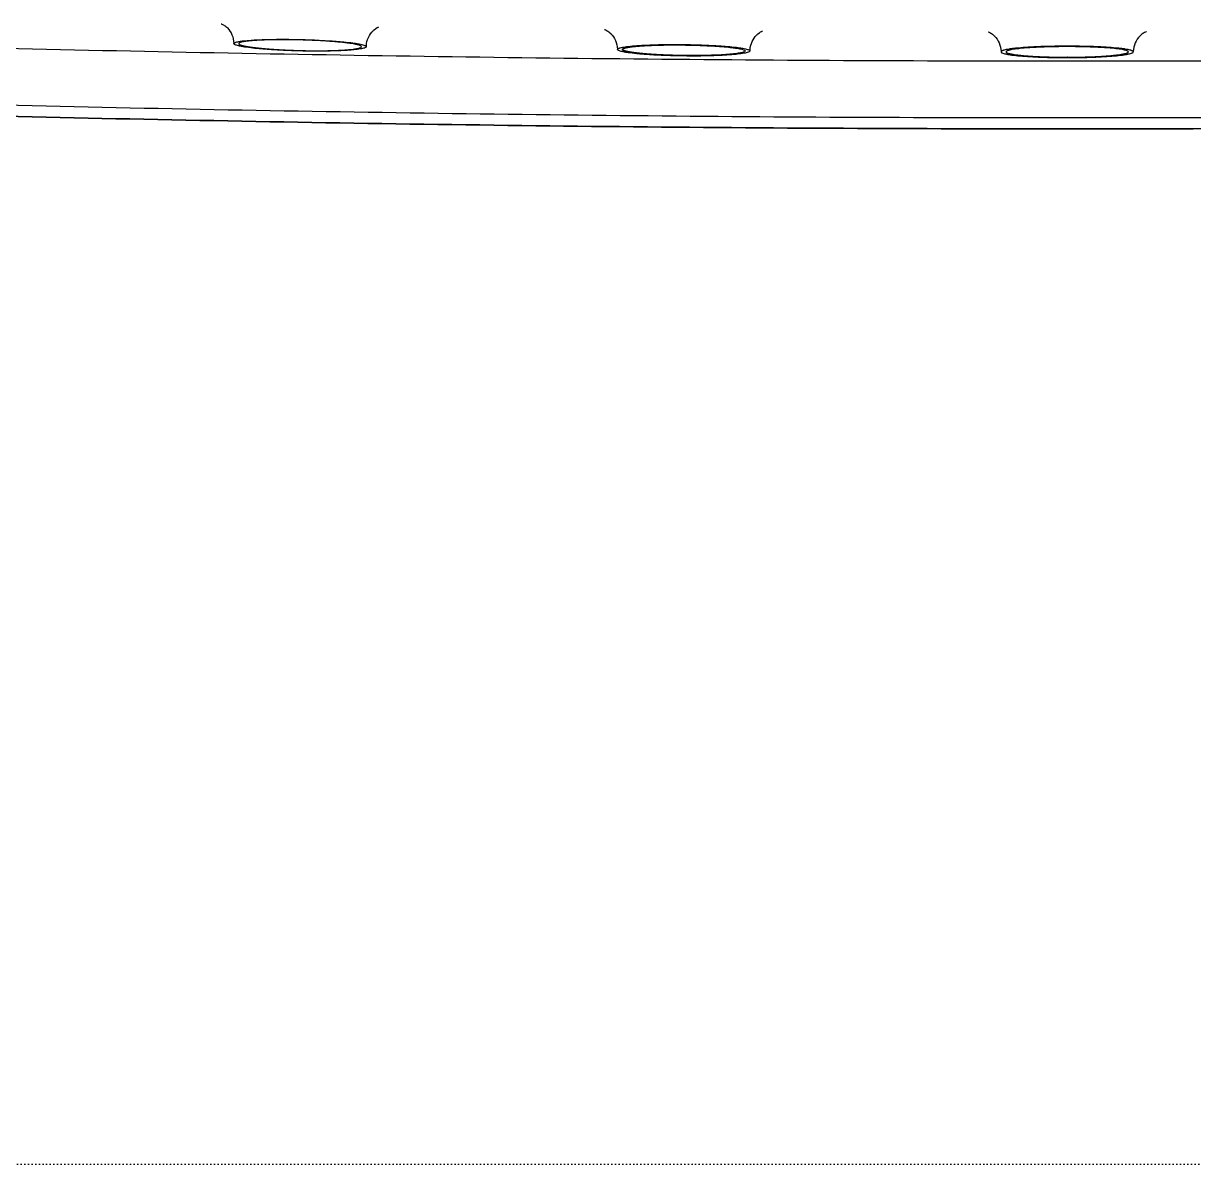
# Model space of a CAD drawing. Header units: millimetres. Extents: x 0 to 2650, y -1173 to 718.
# Drawn here: x 390.1 to 743.1, y -4.6 to 344.2 of the extents above; entities that cross this region are included whole.
import ezdxf

# ---------------------------------------------------------------- set-up
doc = ezdxf.new("R2010")
doc.units = ezdxf.units.MM
doc.linetypes.add('Dots', pattern=[1, 0, -1])
doc.layers.add('Blocks', color=7, linetype='Continuous')
for name, color, linetype, lineweight, true_color in [('Blocks$Inner', 7, 'Continuous', 25, 0x007f00), ('Blocks$Outline', 7, 'Continuous', 35, 0xff3f3f), ('Groud', 7, 'Dots', 25, 0x243775)]:
    doc.layers.add(name, color=color, linetype=linetype, lineweight=lineweight, true_color=true_color)

# ---------------------------------------------------------------- blocks, each defined once
blk = doc.blocks.new('Balcony Lounge Bench Front')
at = {"layer": 'Blocks$Inner'}
for points, knots in [([(704.99, 332.78), (660.01, 332.78), (615.02, 333), (570.03, 333.46), (525.02, 333.92), (480.01, 334.61), (435.01, 335.52), (390, 336.43), (345, 337.55), (300.01, 338.92), (281.38, 339.49), (262.75, 340.1), (244.12, 340.74), (234.81, 341.06), (225.5, 341.4), (216.19, 341.74), (211.53, 341.91), (206.87, 342.08), (202.22, 342.26), (199.89, 342.35), (197.56, 342.44), (195.23, 342.52), (194.65, 342.55), (194.06, 342.57), (193.48, 342.59), (193.44, 342.59), (193.39, 342.59), (193.35, 342.6)], [-518.79142, -518.79142, -518.79142, -518.79142, -383.814278, -383.814278, -383.814278, -248.76604, -248.76604, -248.76604, -113.7149, -113.7149, -113.7149, -57.79422, -57.79422, -57.79422, -29.839201, -29.839201, -29.839201, -15.856407, -15.856407, -15.856407, -8.866597, -8.866597, -8.866597, -7.115836, -7.115836, -7.115836, -6.985128, -6.985128, -6.985128, -6.985128]), ([(449.75, 344.1), (449.79, 344.09), (449.86, 344.06), (449.98, 344), (450.1, 343.95), (450.27, 343.86), (450.48, 343.73), (450.76, 343.56), (451.07, 343.34), (451.42, 343.02), (451.49, 342.96), (451.56, 342.89), (451.63, 342.82), (452.74, 341.69), (453.54, 339.98), (453.55, 338.14)], [31.999091, 31.999091, 31.999091, 31.999091, 33.417981, 33.417981, 33.417981, 34.853006, 34.853006, 34.853006, 36.635766, 36.635766, 36.635766, 37.014728, 37.014728, 37.014728, 42.885145, 42.885145, 42.885145, 42.885145]), ([(493.55, 337.16), (493.55, 337.24), (493.55, 337.33), (493.56, 337.41), (493.62, 339.22), (494.44, 340.87), (495.56, 341.96), (495.68, 342.09), (495.81, 342.2), (495.93, 342.3), (496.59, 342.85), (497.05, 343.1), (497.32, 343.2)], [0.000007, 0.000007, 0.000007, 0.000007, 0.271322, 0.271322, 0.271322, 6.009027, 6.009027, 6.009027, 6.652776, 6.652776, 6.652776, 9.885346, 9.885346, 9.885346, 9.885346]), ([(1216.64, 342.6), (1216.59, 342.59), (1216.55, 342.59), (1216.51, 342.59), (1215.92, 342.57), (1215.34, 342.55), (1214.76, 342.52), (1212.43, 342.44), (1210.1, 342.35), (1207.77, 342.26), (1203.12, 342.08), (1198.46, 341.91), (1193.8, 341.74), (1184.49, 341.4), (1175.18, 341.06), (1165.87, 340.74), (1147.24, 340.1), (1128.61, 339.49), (1109.98, 338.92), (1064.99, 337.55), (1019.99, 336.43), (974.98, 335.52), (929.98, 334.61), (884.97, 333.92), (839.96, 333.46), (794.97, 333), (749.98, 332.78), (704.99, 332.78)], [-1030.597712, -1030.597712, -1030.597712, -1030.597712, -1030.467005, -1030.467005, -1030.467005, -1028.716244, -1028.716244, -1028.716244, -1021.726434, -1021.726434, -1021.726434, -1007.74364, -1007.74364, -1007.74364, -979.788621, -979.788621, -979.788621, -923.867941, -923.867941, -923.867941, -788.816801, -788.816801, -788.816801, -653.768562, -653.768562, -653.768562, -518.79142, -518.79142, -518.79142, -518.79142]), ([(453.55, 338.1), (453.56, 338.22), (453.69, 338.33), (454.02, 338.46), (454.09, 338.49), (454.25, 338.54), (454.34, 338.56), (454.63, 338.64), (454.85, 338.68), (455.36, 338.77), (455.64, 338.82), (456.26, 338.9), (456.6, 338.94), (457.71, 339.05), (458.54, 339.12), (459.93, 339.2), (460.41, 339.23), (461.44, 339.27), (461.97, 339.29), (463.6, 339.35), (464.75, 339.37), (466.57, 339.39), (467.2, 339.39), (468.45, 339.4), (469.09, 339.39), (470.37, 339.39), (471.01, 339.38), (472.31, 339.36), (472.97, 339.34), (473.63, 339.33)], [157.821874, 157.821874, 157.821874, 157.821874, 161.752812, 161.752812, 162.735546, 162.735546, 163.71828, 163.71828, 165.683749, 165.683749, 167.649218, 167.649218, 169.614687, 169.614687, 173.545625, 173.545625, 175.511094, 175.511094, 177.476563, 177.476563, 181.407501, 181.407501, 183.37297, 183.37297, 185.338439, 185.338439, 187.303908, 187.303908, 189.269377, 189.269377, 189.269377, 189.269377]), ([(492.05, 337.16), (492.05, 337.18), (492.04, 337.2), (492.01, 337.28), (491.95, 337.33), (491.71, 337.49), (491.44, 337.59), (490.88, 337.75), (490.66, 337.8), (490.18, 337.9), (489.91, 337.95), (489.33, 338.06), (489.02, 338.11), (488.34, 338.2), (487.98, 338.25), (486.83, 338.4), (485.99, 338.49), (484.62, 338.61), (484.14, 338.65), (483.15, 338.73), (482.64, 338.77), (481.08, 338.88), (480, 338.94), (478.32, 339.03), (477.74, 339.06), (476.58, 339.1), (476, 339.13), (475.41, 339.15)], [299.750155, 299.750155, 299.750155, 299.750155, 300.900644, 300.900644, 303.471878, 303.471878, 308.614347, 308.614347, 311.185582, 311.185582, 313.756816, 313.756816, 316.328051, 316.328051, 318.899285, 318.899285, 324.041754, 324.041754, 326.612989, 326.612989, 329.184223, 329.184223, 334.326692, 334.326692, 336.897927, 336.897927, 339.469161, 339.469161, 339.469161, 339.469161]), ([(475.57, 339.27), (476.2, 339.25), (476.83, 339.23), (478.08, 339.18), (478.7, 339.15), (480.52, 339.06), (481.69, 339), (483.38, 338.88), (483.93, 338.84), (485, 338.76), (485.51, 338.72), (486.99, 338.58), (487.91, 338.49), (489.15, 338.33), (489.54, 338.28), (490.27, 338.18), (490.61, 338.12), (491.24, 338.02), (491.52, 337.96), (492.04, 337.85), (492.28, 337.79), (492.9, 337.62), (493.19, 337.51), (493.45, 337.34), (493.5, 337.29), (493.54, 337.21), (493.55, 337.18), (493.55, 337.16)], [191.879727, 191.879727, 191.879727, 191.879727, 193.784866, 193.784866, 195.690004, 195.690004, 199.500282, 199.500282, 201.405421, 201.405421, 203.31056, 203.31056, 207.120837, 207.120837, 209.025976, 209.025976, 210.931115, 210.931115, 212.836253, 212.836253, 214.741392, 214.741392, 218.55167, 218.55167, 220.456809, 220.456809, 221.309258, 221.309258, 221.309258, 221.309258]), ([(565.42, 342.38), (565.42, 342.38), (565.5, 342.35), (565.69, 342.27), (565.82, 342.21), (566, 342.12), (566.22, 341.98), (566.51, 341.81), (566.84, 341.57), (567.19, 341.24), (567.25, 341.19), (567.3, 341.14), (567.36, 341.08), (568.47, 339.96), (569.27, 338.25), (569.3, 336.42)], [31.290777, 31.290777, 31.290777, 31.290777, 33.420315, 33.420315, 33.420315, 34.867702, 34.867702, 34.867702, 36.684971, 36.684971, 36.684971, 36.9689, 36.9689, 36.9689, 42.831672, 42.831672, 42.831672, 42.831672]), ([(609.3, 335.88), (609.3, 336.02), (609.3, 336.17), (609.31, 336.32), (609.42, 338.04), (610.22, 339.61), (611.28, 340.66), (611.36, 340.74), (611.43, 340.81), (611.58, 340.94), (611.64, 340.99), (611.71, 341.05), (612.33, 341.56), (612.77, 341.8), (613.02, 341.9)], [0, 0, 0, 0, 0.465791, 0.465791, 0.465791, 5.962318, 5.962318, 5.962318, 6.361256, 6.361256, 6.698708, 6.698708, 6.698708, 9.828183, 9.828183, 9.828183, 9.828183]), ([(681.11, 341.67), (681.11, 341.67), (681.2, 341.65), (681.41, 341.55), (681.54, 341.49), (681.73, 341.4), (681.97, 341.26), (682.26, 341.07), (682.61, 340.82), (682.97, 340.48), (683.01, 340.45), (683.04, 340.41), (683.08, 340.38), (684.22, 339.25), (685.03, 337.52), (685.04, 335.67)], [31.210391, 31.210391, 31.210391, 31.210391, 33.42544, 33.42544, 33.42544, 34.886126, 34.886126, 34.886126, 36.740046, 36.740046, 36.740046, 36.924895, 36.924895, 36.924895, 42.842942, 42.842942, 42.842942, 42.842942]), ([(728.88, 341.67), (728.87, 341.67), (728.79, 341.65), (728.58, 341.55), (728.45, 341.49), (728.26, 341.4), (728.02, 341.26), (727.72, 341.07), (727.38, 340.82), (727.02, 340.48), (726.98, 340.45), (726.95, 340.41), (726.91, 340.38), (725.77, 339.25), (724.96, 337.52), (724.95, 335.67)], [31.210391, 31.210391, 31.210391, 31.210391, 33.42544, 33.42544, 33.42544, 34.886126, 34.886126, 34.886126, 36.740046, 36.740046, 36.740046, 36.924895, 36.924895, 36.924895, 42.842942, 42.842942, 42.842942, 42.842942]), ([(471.53, 335.93), (471.52, 335.93), (471.5, 335.93), (470.83, 335.95), (470.18, 335.98), (468.26, 336.06), (467.02, 336.12), (465.2, 336.23), (464.6, 336.27), (463.45, 336.35), (462.89, 336.4), (461.82, 336.49), (461.29, 336.53), (460.54, 336.61), (460.29, 336.63), (459.81, 336.68), (459.57, 336.71), (458.41, 336.84), (457.59, 336.95), (456.51, 337.12), (456.18, 337.17), (455.72, 337.26), (455.57, 337.29), (455.29, 337.35), (455.16, 337.38), (454.54, 337.53), (454.17, 337.64), (453.86, 337.79), (453.8, 337.82), (453.71, 337.88), (453.67, 337.91), (453.58, 337.99), (453.55, 338.05), (453.55, 338.1)], [128.384579, 128.384579, 128.384579, 128.384579, 128.435266, 128.435266, 130.400735, 130.400735, 134.331673, 134.331673, 136.297142, 136.297142, 138.262611, 138.262611, 140.22808, 140.22808, 141.210814, 141.210814, 142.193549, 142.193549, 146.124487, 146.124487, 148.089956, 148.089956, 149.07269, 149.07269, 150.055425, 150.055425, 153.986363, 153.986363, 154.969097, 154.969097, 155.951831, 155.951831, 157.821874, 157.821874, 157.821874, 157.821874]), ([(493.55, 337.16), (493.55, 337.13), (493.54, 337.1), (493.46, 336.96), (493.27, 336.86), (492.81, 336.71), (492.63, 336.66), (492.21, 336.56), (491.97, 336.52), (491.17, 336.38), (490.54, 336.3), (489.42, 336.19), (489.02, 336.16), (488.19, 336.09), (487.75, 336.06), (486.83, 336.01), (486.35, 335.98), (485.35, 335.94), (484.83, 335.92), (483.22, 335.86), (482.09, 335.84), (480.33, 335.82), (479.73, 335.82), (478.51, 335.81), (477.88, 335.81), (476.01, 335.83), (474.74, 335.85), (473.46, 335.88)], [221.309258, 221.309258, 221.309258, 221.309258, 222.361947, 222.361947, 226.172225, 226.172225, 228.077364, 228.077364, 229.982502, 229.982502, 233.79278, 233.79278, 235.697919, 235.697919, 237.603058, 237.603058, 239.508196, 239.508196, 241.413335, 241.413335, 245.223613, 245.223613, 247.128751, 247.128751, 249.03389, 249.03389, 252.844168, 252.844168, 252.844168, 252.844168]), ([(473.47, 336.01), (474.65, 335.98), (475.82, 335.96), (477.56, 335.94), (478.14, 335.94), (479.27, 335.94), (479.82, 335.94), (481.45, 335.96), (482.49, 335.98), (483.99, 336.02), (484.47, 336.04), (485.39, 336.08), (485.84, 336.11), (486.68, 336.15), (487.09, 336.18), (487.86, 336.24), (488.23, 336.27), (489.26, 336.37), (489.85, 336.45), (490.59, 336.57), (490.81, 336.61), (491.2, 336.7), (491.37, 336.74), (491.79, 336.88), (491.96, 336.97), (492.04, 337.1), (492.05, 337.13), (492.05, 337.16)], [257.189657, 257.189657, 257.189657, 257.189657, 262.332126, 262.332126, 264.903361, 264.903361, 267.474595, 267.474595, 272.617064, 272.617064, 275.188299, 275.188299, 277.759533, 277.759533, 280.330768, 280.330768, 282.902002, 282.902002, 288.044471, 288.044471, 290.615706, 290.615706, 293.18694, 293.18694, 298.329409, 298.329409, 299.750155, 299.750155, 299.750155, 299.750155]), ([(569.3, 336.36), (569.31, 336.47), (569.44, 336.58), (569.75, 336.71), (569.83, 336.73), (569.99, 336.79), (570.08, 336.81), (570.36, 336.89), (570.58, 336.94), (571.08, 337.04), (571.36, 337.08), (571.83, 337.15), (571.99, 337.17), (572.33, 337.22), (572.51, 337.24), (573.42, 337.34), (574.25, 337.42), (575.64, 337.52), (576.13, 337.55), (577.15, 337.61), (577.68, 337.64), (579.31, 337.71), (580.46, 337.75), (582.27, 337.79), (582.9, 337.8), (584.15, 337.81), (584.79, 337.82), (586.71, 337.83), (588.01, 337.83), (589.33, 337.81)], [155.813961, 155.813961, 155.813961, 155.813961, 159.639697, 159.639697, 160.625537, 160.625537, 161.611376, 161.611376, 163.583056, 163.583056, 165.554735, 165.554735, 166.540575, 166.540575, 167.526415, 167.526415, 171.469774, 171.469774, 173.441453, 173.441453, 175.413132, 175.413132, 179.356491, 179.356491, 181.328171, 181.328171, 183.29985, 183.29985, 187.243209, 187.243209, 187.243209, 187.243209]), ([(587.25, 334.39), (586.59, 334.4), (585.96, 334.42), (584.05, 334.48), (582.8, 334.53), (580.99, 334.61), (580.39, 334.65), (579.24, 334.72), (578.68, 334.75), (577.6, 334.83), (577.07, 334.87), (576.32, 334.93), (576.07, 334.96), (575.59, 335), (575.35, 335.02), (574.18, 335.14), (573.36, 335.24), (572.28, 335.39), (571.94, 335.45), (571.48, 335.53), (571.33, 335.56), (571.05, 335.61), (570.92, 335.64), (570.3, 335.78), (569.92, 335.89), (569.61, 336.04), (569.55, 336.06), (569.46, 336.12), (569.42, 336.15), (569.33, 336.24), (569.3, 336.29), (569.3, 336.35)], [252.828303, 252.828303, 252.828303, 252.828303, 254.751442, 254.751442, 258.680098, 258.680098, 260.644426, 260.644426, 262.608754, 262.608754, 264.573082, 264.573082, 265.555246, 265.555246, 266.53741, 266.53741, 270.466066, 270.466066, 272.430394, 272.430394, 273.412558, 273.412558, 274.394722, 274.394722, 278.323378, 278.323378, 279.305542, 279.305542, 280.287706, 280.287706, 282.201945, 282.201945, 282.201945, 282.201945]), ([(607.8, 335.88), (607.8, 335.85), (607.79, 335.82), (607.71, 335.69), (607.54, 335.6), (607.12, 335.45), (606.95, 335.41), (606.56, 335.31), (606.34, 335.27), (605.6, 335.14), (605.02, 335.06), (603.99, 334.94), (603.62, 334.91), (602.85, 334.84), (602.44, 334.81), (601.17, 334.72), (600.25, 334.66), (598.26, 334.58), (597.22, 334.54), (595.6, 334.51), (595.04, 334.5), (593.92, 334.48), (593.34, 334.48), (591.61, 334.47), (590.44, 334.47), (589.25, 334.49)], [293.414161, 293.414161, 293.414161, 293.414161, 294.83473, 294.83473, 299.968984, 299.968984, 302.536111, 302.536111, 305.103238, 305.103238, 310.237492, 310.237492, 312.804619, 312.804619, 315.371746, 315.371746, 320.506, 320.506, 325.640254, 325.640254, 328.207381, 328.207381, 330.774508, 330.774508, 335.908763, 335.908763, 335.908763, 335.908763]), ([(609.3, 335.88), (609.3, 335.85), (609.29, 335.82), (609.2, 335.68), (609.02, 335.57), (608.56, 335.42), (608.38, 335.37), (607.96, 335.27), (607.72, 335.22), (606.92, 335.08), (606.29, 334.99), (605.18, 334.87), (604.78, 334.83), (603.95, 334.75), (603.51, 334.72), (602.14, 334.62), (601.14, 334.56), (598.99, 334.46), (597.86, 334.43), (596.11, 334.38), (595.51, 334.37), (594.29, 334.35), (593.67, 334.35), (591.79, 334.34), (590.53, 334.34), (589.25, 334.36)], [219.360313, 219.360313, 219.360313, 219.360313, 220.412883, 220.412883, 224.217251, 224.217251, 226.119436, 226.119436, 228.02162, 228.02162, 231.825988, 231.825988, 233.728172, 233.728172, 235.630356, 235.630356, 239.434725, 239.434725, 243.239093, 243.239093, 245.141277, 245.141277, 247.043461, 247.043461, 250.847829, 250.847829, 250.847829, 250.847829]), ([(591.2, 337.65), (591.79, 337.64), (592.37, 337.62), (593.53, 337.59), (594.1, 337.57), (595.78, 337.5), (596.86, 337.45), (598.41, 337.37), (598.92, 337.33), (599.91, 337.27), (600.38, 337.23), (601.75, 337.12), (602.59, 337.04), (603.74, 336.92), (604.1, 336.87), (604.77, 336.78), (605.09, 336.74), (605.66, 336.64), (605.93, 336.6), (606.41, 336.5), (606.62, 336.45), (607.19, 336.3), (607.46, 336.2), (607.7, 336.05), (607.75, 336), (607.79, 335.92), (607.8, 335.9), (607.8, 335.88)], [253.760697, 253.760697, 253.760697, 253.760697, 256.327824, 256.327824, 258.894951, 258.894951, 264.029205, 264.029205, 266.596332, 266.596332, 269.163459, 269.163459, 274.297713, 274.297713, 276.86484, 276.86484, 279.431967, 279.431967, 281.999095, 281.999095, 284.566222, 284.566222, 289.700476, 289.700476, 292.267603, 292.267603, 293.414161, 293.414161, 293.414161, 293.414161]), ([(591.36, 337.78), (591.99, 337.76), (592.62, 337.75), (593.87, 337.71), (594.49, 337.69), (596.3, 337.63), (597.47, 337.57), (599.15, 337.48), (599.71, 337.44), (600.77, 337.37), (601.28, 337.34), (602.76, 337.22), (603.67, 337.14), (604.91, 337), (605.3, 336.95), (606.03, 336.85), (606.37, 336.81), (606.99, 336.71), (607.28, 336.65), (607.8, 336.55), (608.03, 336.5), (608.64, 336.33), (608.93, 336.23), (609.19, 336.06), (609.25, 336.01), (609.29, 335.93), (609.3, 335.9), (609.3, 335.88)], [189.977937, 189.977937, 189.977937, 189.977937, 191.880121, 191.880121, 193.782305, 193.782305, 197.586673, 197.586673, 199.488857, 199.488857, 201.391042, 201.391042, 205.19541, 205.19541, 207.097594, 207.097594, 208.999778, 208.999778, 210.901962, 210.901962, 212.804147, 212.804147, 216.608515, 216.608515, 218.510699, 218.510699, 219.360313, 219.360313, 219.360313, 219.360313]), ([(705.03, 337.31), (704.42, 337.31), (703.81, 337.31), (703.21, 337.31), (701.91, 337.3), (700.63, 337.28), (699.37, 337.25), (698.74, 337.23), (698.12, 337.21), (697.51, 337.19), (696.9, 337.17), (696.31, 337.15), (695.73, 337.12), (695.16, 337.1), (694.6, 337.07), (694.05, 337.04), (693.51, 337.01), (692.97, 336.98), (692.46, 336.94), (691.43, 336.87), (690.51, 336.79), (689.67, 336.71), (689.26, 336.67), (688.86, 336.62), (688.49, 336.58), (688.31, 336.55), (688.13, 336.53), (687.96, 336.51), (687.79, 336.48), (687.62, 336.46), (687.47, 336.43), (686.84, 336.33), (686.33, 336.23), (685.95, 336.13), (685.85, 336.1), (685.76, 336.07), (685.68, 336.04), (685.59, 336.02), (685.52, 335.99), (685.45, 335.96), (685.32, 335.91), (685.22, 335.85), (685.15, 335.8), (685.08, 335.74), (685.04, 335.68), (685.04, 335.62)], [252.631512, 252.631512, 252.631512, 252.631512, 255.084497, 255.084497, 255.084497, 260.377508, 260.377508, 260.377508, 263.043899, 263.043899, 263.043899, 265.690076, 265.690076, 265.690076, 268.330618, 268.330618, 268.330618, 270.990924, 270.990924, 270.990924, 276.293932, 276.293932, 276.293932, 278.942488, 278.942488, 278.942488, 280.277047, 280.277047, 280.277047, 281.607607, 281.607607, 281.607607, 286.899674, 286.899674, 286.899674, 288.227138, 288.227138, 288.227138, 289.562159, 289.562159, 289.562159, 292.215327, 292.215327, 292.215327, 295.062647, 295.062647, 295.062647, 295.062647]), ([(685.04, 335.62), (685.04, 335.56), (685.07, 335.51), (685.12, 335.46), (685.15, 335.43), (685.19, 335.4), (685.24, 335.37), (685.28, 335.35), (685.34, 335.32), (685.4, 335.29), (685.52, 335.23), (685.68, 335.18), (685.86, 335.12), (686.05, 335.07), (686.26, 335.02), (686.51, 334.96), (686.63, 334.94), (686.76, 334.91), (686.9, 334.88), (687.04, 334.86), (687.18, 334.83), (687.34, 334.81), (687.95, 334.7), (688.67, 334.61), (689.49, 334.52), (689.9, 334.48), (690.33, 334.43), (690.79, 334.39), (691.03, 334.37), (691.26, 334.35), (691.51, 334.33), (691.75, 334.31), (691.99, 334.29), (692.25, 334.27), (693.25, 334.2), (694.33, 334.13), (695.48, 334.08), (696.05, 334.05), (696.65, 334.03), (697.26, 334), (697.86, 333.98), (698.47, 333.96), (699.1, 333.94), (700.34, 333.91), (701.62, 333.89), (702.93, 333.87)], [295.062647, 295.062647, 295.062647, 295.062647, 297.512752, 297.512752, 297.512752, 298.847927, 298.847927, 298.847927, 300.176399, 300.176399, 300.176399, 302.818757, 302.818757, 302.818757, 305.46187, 305.46187, 305.46187, 306.791301, 306.791301, 306.791301, 308.126334, 308.126334, 308.126334, 313.422408, 313.422408, 313.422408, 316.077194, 316.077194, 316.077194, 317.411781, 317.411781, 317.411781, 318.738381, 318.738381, 318.738381, 324.03081, 324.03081, 324.03081, 326.697069, 326.697069, 326.697069, 329.344379, 329.344379, 329.344379, 334.649483, 334.649483, 334.649483, 334.649483]), ([(705.03, 337.18), (704.46, 337.18), (703.9, 337.18), (703.35, 337.18), (702.15, 337.17), (700.96, 337.15), (699.8, 337.12), (699.22, 337.11), (698.64, 337.09), (698.08, 337.07), (697.51, 337.05), (696.97, 337.03), (696.43, 337.01), (695.9, 336.98), (695.38, 336.96), (694.88, 336.93), (694.37, 336.9), (693.88, 336.87), (693.4, 336.84), (692.46, 336.78), (691.6, 336.7), (690.83, 336.63), (690.44, 336.59), (690.08, 336.55), (689.73, 336.5), (689.56, 336.48), (689.4, 336.46), (689.24, 336.44), (689.08, 336.42), (688.93, 336.39), (688.79, 336.37), (688.21, 336.28), (687.74, 336.19), (687.38, 336.09), (687.29, 336.06), (687.21, 336.04), (687.13, 336.01), (687.05, 335.99), (686.98, 335.96), (686.92, 335.94), (686.8, 335.89), (686.71, 335.83), (686.64, 335.78), (686.58, 335.73), (686.54, 335.67), (686.54, 335.62)], [86.114757, 86.114757, 86.114757, 86.114757, 88.567746, 88.567746, 88.567746, 93.860456, 93.860456, 93.860456, 96.526695, 96.526695, 96.526695, 99.172721, 99.172721, 99.172721, 101.813111, 101.813111, 101.813111, 104.473263, 104.473263, 104.473263, 109.775962, 109.775962, 109.775962, 112.424362, 112.424362, 112.424362, 113.758842, 113.758842, 113.758842, 115.089323, 115.089323, 115.089323, 120.381074, 120.381074, 120.381074, 121.70846, 121.70846, 121.70846, 123.0434, 123.0434, 123.0434, 125.696409, 125.696409, 125.696409, 128.543435, 128.543435, 128.543435, 128.543435]), ([(686.54, 335.62), (686.54, 335.57), (686.57, 335.52), (686.62, 335.47), (686.65, 335.44), (686.68, 335.42), (686.72, 335.39), (686.77, 335.37), (686.82, 335.34), (686.87, 335.31), (686.99, 335.26), (687.13, 335.21), (687.3, 335.16), (687.47, 335.11), (687.67, 335.06), (687.9, 335.01), (688.01, 334.99), (688.13, 334.96), (688.26, 334.94), (688.39, 334.91), (688.52, 334.89), (688.66, 334.87), (689.23, 334.77), (689.89, 334.68), (690.65, 334.6), (691.03, 334.56), (691.44, 334.52), (691.86, 334.48), (692.08, 334.46), (692.3, 334.44), (692.52, 334.43), (692.74, 334.41), (692.97, 334.39), (693.2, 334.37), (694.13, 334.3), (695.13, 334.24), (696.2, 334.19), (696.73, 334.17), (697.28, 334.14), (697.84, 334.12), (698.4, 334.1), (698.97, 334.08), (699.54, 334.07), (700.69, 334.03), (701.88, 334.01), (703.09, 334)], [128.543435, 128.543435, 128.543435, 128.543435, 130.993523, 130.993523, 130.993523, 132.328623, 132.328623, 132.328623, 133.657019, 133.657019, 133.657019, 136.299227, 136.299227, 136.299227, 138.942192, 138.942192, 138.942192, 140.271548, 140.271548, 140.271548, 141.606506, 141.606506, 141.606506, 146.902286, 146.902286, 146.902286, 149.556926, 149.556926, 149.556926, 150.89144, 150.89144, 150.89144, 152.217967, 152.217967, 152.217967, 157.51011, 157.51011, 157.51011, 160.176225, 160.176225, 160.176225, 162.823393, 162.823393, 162.823393, 168.128214, 168.128214, 168.128214, 168.128214]), ([(724.95, 335.62), (724.95, 335.68), (724.91, 335.74), (724.84, 335.8), (724.77, 335.85), (724.67, 335.91), (724.54, 335.96), (724.47, 335.99), (724.39, 336.02), (724.31, 336.04), (724.23, 336.07), (724.14, 336.1), (724.04, 336.13), (723.65, 336.23), (723.15, 336.33), (722.52, 336.43), (722.37, 336.46), (722.2, 336.48), (722.03, 336.51), (721.86, 336.53), (721.68, 336.55), (721.5, 336.58), (721.13, 336.62), (720.73, 336.67), (720.32, 336.71), (719.48, 336.79), (718.55, 336.87), (717.53, 336.94), (717.02, 336.98), (716.48, 337.01), (715.94, 337.04), (715.39, 337.07), (714.83, 337.1), (714.25, 337.12), (713.68, 337.15), (713.09, 337.17), (712.48, 337.19), (711.87, 337.21), (711.24, 337.23), (710.62, 337.25), (709.36, 337.28), (708.08, 337.3), (706.78, 337.31), (706.18, 337.31), (705.57, 337.31), (704.96, 337.31)], [378.556444, 378.556444, 378.556444, 378.556444, 381.403819, 381.403819, 381.403819, 384.057039, 384.057039, 384.057039, 385.392086, 385.392086, 385.392086, 386.719577, 386.719577, 386.719577, 392.011746, 392.011746, 392.011746, 393.342332, 393.342332, 393.342332, 394.676918, 394.676918, 394.676918, 397.325525, 397.325525, 397.325525, 402.628636, 402.628636, 402.628636, 405.288994, 405.288994, 405.288994, 407.929587, 407.929587, 407.929587, 410.575816, 410.575816, 410.575816, 413.242259, 413.242259, 413.242259, 418.535373, 418.535373, 418.535373, 420.988477, 420.988477, 420.988477, 420.988477]), ([(723.45, 335.62), (723.45, 335.67), (723.41, 335.73), (723.35, 335.78), (723.28, 335.83), (723.19, 335.89), (723.07, 335.94), (723.01, 335.96), (722.94, 335.99), (722.86, 336.01), (722.78, 336.04), (722.7, 336.06), (722.61, 336.09), (722.25, 336.19), (721.78, 336.28), (721.2, 336.37), (721.06, 336.39), (720.91, 336.42), (720.75, 336.44), (720.59, 336.46), (720.43, 336.48), (720.25, 336.5), (719.91, 336.55), (719.55, 336.59), (719.16, 336.63), (718.39, 336.7), (717.53, 336.78), (716.58, 336.84), (716.11, 336.87), (715.62, 336.9), (715.11, 336.93), (714.61, 336.96), (714.09, 336.98), (713.56, 337.01), (713.02, 337.03), (712.48, 337.05), (711.91, 337.07), (711.35, 337.09), (710.77, 337.11), (710.19, 337.12), (709.03, 337.15), (707.84, 337.17), (706.64, 337.18), (706.08, 337.18), (705.52, 337.18), (704.96, 337.18)], [43.682776, 43.682776, 43.682776, 43.682776, 46.529802, 46.529802, 46.529802, 49.182811, 49.182811, 49.182811, 50.517752, 50.517752, 50.517752, 51.845137, 51.845137, 51.845137, 57.136888, 57.136888, 57.136888, 58.467369, 58.467369, 58.467369, 59.80185, 59.80185, 59.80185, 62.45025, 62.45025, 62.45025, 67.752948, 67.752948, 67.752948, 70.4131, 70.4131, 70.4131, 73.05349, 73.05349, 73.05349, 75.699516, 75.699516, 75.699516, 78.365755, 78.365755, 78.365755, 83.658466, 83.658466, 83.658466, 86.111454, 86.111454, 86.111454, 86.111454]), ([(706.9, 334), (708.11, 334.01), (709.3, 334.03), (710.45, 334.07), (711.02, 334.08), (711.59, 334.1), (712.15, 334.12), (712.71, 334.14), (713.26, 334.17), (713.79, 334.19), (714.86, 334.24), (715.86, 334.3), (716.78, 334.37), (717.02, 334.39), (717.24, 334.41), (717.47, 334.43), (717.69, 334.44), (717.91, 334.46), (718.13, 334.48), (718.55, 334.52), (718.96, 334.56), (719.34, 334.6), (720.1, 334.68), (720.76, 334.77), (721.32, 334.87), (721.47, 334.89), (721.6, 334.91), (721.73, 334.94), (721.86, 334.96), (721.98, 334.99), (722.09, 335.01), (722.32, 335.06), (722.52, 335.11), (722.69, 335.16), (722.86, 335.21), (723, 335.26), (723.12, 335.31), (723.17, 335.34), (723.22, 335.37), (723.27, 335.39), (723.31, 335.42), (723.34, 335.44), (723.37, 335.47), (723.42, 335.52), (723.45, 335.57), (723.45, 335.62)], [4.097997, 4.097997, 4.097997, 4.097997, 9.402818, 9.402818, 9.402818, 12.049986, 12.049986, 12.049986, 14.716101, 14.716101, 14.716101, 20.008244, 20.008244, 20.008244, 21.334772, 21.334772, 21.334772, 22.669285, 22.669285, 22.669285, 25.323925, 25.323925, 25.323925, 30.619705, 30.619705, 30.619705, 31.954663, 31.954663, 31.954663, 33.28402, 33.28402, 33.28402, 35.926984, 35.926984, 35.926984, 38.569192, 38.569192, 38.569192, 39.897588, 39.897588, 39.897588, 41.232688, 41.232688, 41.232688, 43.682776, 43.682776, 43.682776, 43.682776]), ([(707.06, 333.87), (708.37, 333.89), (709.65, 333.91), (710.89, 333.94), (711.51, 333.96), (712.13, 333.98), (712.73, 334), (713.34, 334.03), (713.94, 334.05), (714.51, 334.08), (715.66, 334.13), (716.74, 334.2), (717.74, 334.27), (718, 334.29), (718.24, 334.31), (718.48, 334.33), (718.73, 334.35), (718.96, 334.37), (719.19, 334.39), (719.66, 334.43), (720.09, 334.48), (720.5, 334.52), (721.32, 334.61), (722.04, 334.7), (722.65, 334.81), (722.81, 334.83), (722.95, 334.86), (723.09, 334.88), (723.23, 334.91), (723.36, 334.94), (723.48, 334.96), (723.73, 335.02), (723.94, 335.07), (724.13, 335.12), (724.31, 335.18), (724.47, 335.23), (724.59, 335.29), (724.65, 335.32), (724.71, 335.35), (724.75, 335.37), (724.8, 335.4), (724.84, 335.43), (724.87, 335.46), (724.92, 335.51), (724.95, 335.56), (724.95, 335.62)], [338.969609, 338.969609, 338.969609, 338.969609, 344.274713, 344.274713, 344.274713, 346.922023, 346.922023, 346.922023, 349.588281, 349.588281, 349.588281, 354.880711, 354.880711, 354.880711, 356.207311, 356.207311, 356.207311, 357.541898, 357.541898, 357.541898, 360.196684, 360.196684, 360.196684, 365.492758, 365.492758, 365.492758, 366.82779, 366.82779, 366.82779, 368.157222, 368.157222, 368.157222, 370.800335, 370.800335, 370.800335, 373.442692, 373.442692, 373.442692, 374.771164, 374.771164, 374.771164, 376.106339, 376.106339, 376.106339, 378.556444, 378.556444, 378.556444, 378.556444]), ([(702.93, 333.87), (702.98, 333.87), (703.02, 333.87), (703.72, 333.87), (704.38, 333.86), (705.04, 333.86)], [334.649483, 334.649483, 334.649483, 334.649483, 334.782691, 334.782691, 336.762834, 336.762834, 336.762834, 336.762834]), ([(704.95, 333.86), (705.61, 333.86), (706.27, 333.87), (706.97, 333.87), (707.01, 333.87), (707.06, 333.87)], [336.856258, 336.856258, 336.856258, 336.856258, 338.8364, 338.8364, 338.969609, 338.969609, 338.969609, 338.969609]), ([(704.99, 315.66), (660.05, 315.66), (615.1, 315.88), (570.15, 316.34), (525.09, 316.79), (480.03, 317.49), (434.98, 318.39), (389.92, 319.3), (344.86, 320.43), (299.82, 321.8), (281.17, 322.37), (262.52, 322.98), (243.87, 323.62), (234.55, 323.94), (225.23, 324.28), (215.91, 324.62), (211.25, 324.79), (206.58, 324.96), (201.92, 325.14), (199.59, 325.23), (197.26, 325.32), (194.93, 325.4), (194.4, 325.42), (193.87, 325.45), (193.34, 325.47)], [525.53183, 525.53183, 525.53183, 525.53183, 660.389243, 660.389243, 660.389243, 795.588988, 795.588988, 795.588988, 930.794132, 930.794132, 930.794132, 986.778897, 986.778897, 986.778897, 1014.764977, 1014.764977, 1014.764977, 1028.762971, 1028.762971, 1028.762971, 1035.760289, 1035.760289, 1035.760289, 1037.350876, 1037.350876, 1037.350876, 1037.350876]), ([(1216.65, 325.47), (1216.12, 325.45), (1215.59, 325.42), (1215.06, 325.4), (1212.73, 325.32), (1210.4, 325.23), (1208.07, 325.14), (1203.41, 324.96), (1198.74, 324.79), (1194.08, 324.62), (1184.76, 324.28), (1175.44, 323.94), (1166.12, 323.62), (1147.47, 322.98), (1128.82, 322.37), (1110.16, 321.8), (1065.13, 320.43), (1020.07, 319.3), (975.01, 318.39), (929.96, 317.49), (884.9, 316.79), (839.84, 316.34), (794.89, 315.88), (749.94, 315.66), (704.99, 315.66)], [13.712784, 13.712784, 13.712784, 13.712784, 15.30337, 15.30337, 15.30337, 22.300689, 22.300689, 22.300689, 36.298682, 36.298682, 36.298682, 64.284763, 64.284763, 64.284763, 120.269528, 120.269528, 120.269528, 255.474671, 255.474671, 255.474671, 390.674417, 390.674417, 390.674417, 525.53183, 525.53183, 525.53183, 525.53183]), ([(704.99, 312.37), (659.98, 312.37), (614.97, 312.59), (524.94, 313.5), (479.91, 314.19), (389.88, 316), (344.86, 317.13), (277.35, 319.17), (254.85, 319.91), (221.1, 321.11), (208.45, 321.57), (195.45, 322.06), (193.7, 322.13), (193.35, 322.14)], [540.333851, 540.333851, 540.333851, 540.333851, 675.38338, 675.38338, 810.478825, 810.478825, 945.574271, 945.574271, 1013.121994, 1013.121994, 1046.895855, 1051.117588, 1052.152137, 1052.152137, 1052.152137, 1052.152137]), ([(1216.64, 322.14), (1216.29, 322.13), (1214.54, 322.06), (1201.54, 321.57), (1188.89, 321.11), (1155.14, 319.91), (1132.64, 319.17), (1065.13, 317.13), (1020.11, 316), (930.08, 314.19), (885.05, 313.5), (795.02, 312.59), (750.01, 312.37), (704.99, 312.37)], [28.515564, 28.515564, 28.515564, 28.515564, 29.550114, 33.771847, 67.545708, 67.545708, 135.093431, 135.093431, 270.188876, 270.188876, 405.284322, 405.284322, 540.333851, 540.333851, 540.333851, 540.333851])]:
    blk.add_open_spline(points, degree=3, knots=knots, dxfattribs=at)
for points, weights, knots in [([(473.61, 339.2), (472.98, 339.22), (472.37, 339.23), (471.77, 339.24), (470.57, 339.26), (469.39, 339.27), (468.23, 339.27), (467.64, 339.27), (467.07, 339.27), (466.5, 339.26), (465.94, 339.26), (465.4, 339.25), (464.87, 339.24), (464.33, 339.23), (463.82, 339.22), (463.31, 339.2), (462.81, 339.19), (462.32, 339.17), (461.85, 339.15), (460.9, 339.11), (460.05, 339.06), (459.28, 339), (458.9, 338.97), (458.53, 338.94), (458.2, 338.9), (458.03, 338.89), (457.86, 338.87), (457.7, 338.85), (457.55, 338.83), (457.4, 338.81), (457.25, 338.8), (456.68, 338.72), (456.22, 338.64), (455.86, 338.55), (455.77, 338.52), (455.69, 338.5), (455.62, 338.48), (455.54, 338.45), (455.47, 338.43), (455.41, 338.41), (455.29, 338.36), (455.2, 338.31), (455.14, 338.26), (455.08, 338.21), (455.05, 338.15), (455.05, 338.1)], [1.00000001302, 1.00000001301, 1.000000013, 1.000000013, 1.00000001298, 1.00000001296, 1.00000001294, 1.00000001293, 1.00000001292, 1.00000001291, 1.0000000129, 1.0000000129, 1.00000001289, 1.00000001288, 1.00000001287, 1.00000001286, 1.00000001285, 1.00000001284, 1.00000001284, 1.00000001282, 1.00000001281, 1.00000001279, 1.00000001279, 1.00000001278, 1.00000001277, 1.00000001277, 1.00000001277, 1.00000001277, 1.00000001276, 1.00000001276, 1.00000001276, 1.00000001275, 1.00000001274, 1.00000001273, 1.00000001273, 1.00000001273, 1.00000001273, 1.00000001273, 1.00000001273, 1.00000001273, 1.00000001272, 1.00000001272, 1.00000001272, 1.00000001272, 1.00000001272, 1.00000001272], [172.366074, 172.366074, 172.366074, 172.366074, 175.026812, 175.026812, 175.026812, 180.320216, 180.320216, 180.320216, 182.98679, 182.98679, 182.98679, 185.633136, 185.633136, 185.633136, 188.273783, 188.273783, 188.273783, 190.934123, 190.934123, 190.934123, 196.237187, 196.237187, 196.237187, 198.885626, 198.885626, 198.885626, 200.220113, 200.220113, 200.220113, 201.550646, 201.550646, 201.550646, 206.84236, 206.84236, 206.84236, 208.169682, 208.169682, 208.169682, 209.504577, 209.504577, 209.504577, 212.157554, 212.157554, 212.157554, 214.87878, 214.87878, 214.87878, 214.87878]), ([(455.05, 338.1), (455.05, 338.05), (455.08, 338), (455.13, 337.95), (455.16, 337.92), (455.2, 337.89), (455.24, 337.86), (455.29, 337.84), (455.34, 337.81), (455.4, 337.78), (455.51, 337.73), (455.66, 337.67), (455.83, 337.62), (456.01, 337.56), (456.21, 337.51), (456.44, 337.45), (456.55, 337.43), (456.68, 337.4), (456.81, 337.37), (456.93, 337.34), (457.07, 337.32), (457.21, 337.29), (457.79, 337.18), (458.45, 337.07), (459.22, 336.97), (459.6, 336.92), (460, 336.87), (460.43, 336.82), (460.65, 336.8), (460.87, 336.77), (461.09, 336.75), (461.32, 336.73), (461.55, 336.7), (461.78, 336.68), (462.71, 336.59), (463.71, 336.5), (464.78, 336.42), (465.31, 336.39), (465.87, 336.35), (466.43, 336.31), (466.99, 336.28), (467.56, 336.24), (468.13, 336.21), (469.29, 336.15), (470.47, 336.1), (471.69, 336.06)], [1.00000001272, 1.00000001272, 1.00000001272, 1.00000001272, 1.00000001272, 1.00000001272, 1.00000001272, 1.00000001272, 1.00000001272, 1.00000001273, 1.00000001273, 1.00000001273, 1.00000001273, 1.00000001274, 1.00000001274, 1.00000001274, 1.00000001275, 1.00000001275, 1.00000001275, 1.00000001275, 1.00000001276, 1.00000001276, 1.00000001277, 1.00000001278, 1.00000001279, 1.0000000128, 1.00000001281, 1.00000001281, 1.00000001282, 1.00000001282, 1.00000001283, 1.00000001283, 1.00000001283, 1.00000001284, 1.00000001285, 1.00000001287, 1.00000001289, 1.0000000129, 1.00000001291, 1.00000001291, 1.00000001292, 1.00000001293, 1.00000001294, 1.00000000863, 1.00000000431, 1], [214.87878, 214.87878, 214.87878, 214.87878, 217.454442, 217.454442, 217.454442, 218.789498, 218.789498, 218.789498, 220.117879, 220.117879, 220.117879, 222.760044, 222.760044, 222.760044, 225.402971, 225.402971, 225.402971, 226.732315, 226.732315, 226.732315, 228.067283, 228.067283, 228.067283, 233.363238, 233.363238, 233.363238, 236.01803, 236.01803, 236.01803, 237.352633, 237.352633, 237.352633, 238.679262, 238.679262, 238.679262, 243.971935, 243.971935, 243.971935, 246.638363, 246.638363, 246.638363, 249.285863, 249.285863, 249.285863, 254.591399, 254.591399, 254.591399, 254.591399]), ([(570.8, 336.35), (570.8, 336.4), (570.83, 336.46), (570.89, 336.51), (570.96, 336.56), (571.05, 336.61), (571.17, 336.66), (571.23, 336.68), (571.3, 336.71), (571.37, 336.73), (571.45, 336.76), (571.53, 336.78), (571.62, 336.8), (571.98, 336.9), (572.44, 336.99), (573.02, 337.07), (573.16, 337.09), (573.31, 337.11), (573.47, 337.13), (573.63, 337.15), (573.79, 337.17), (573.96, 337.19), (574.31, 337.23), (574.67, 337.27), (575.05, 337.3), (575.82, 337.37), (576.68, 337.43), (577.63, 337.48), (578.1, 337.51), (578.59, 337.53), (579.09, 337.55), (579.6, 337.58), (580.12, 337.59), (580.65, 337.61), (581.18, 337.63), (581.73, 337.64), (582.29, 337.65), (582.85, 337.67), (583.43, 337.68), (584.01, 337.68), (585.17, 337.7), (586.36, 337.7), (587.56, 337.7), (588.14, 337.69), (588.73, 337.69), (589.32, 337.68)], [1.00000000666, 1.00000000666, 1.00000000666, 1.00000000666, 1.00000000666, 1.00000000666, 1.00000000666, 1.00000000666, 1.00000000666, 1.00000000666, 1.00000000666, 1.00000000666, 1.00000000666, 1.00000000667, 1.00000000667, 1.00000000667, 1.00000000667, 1.00000000667, 1.00000000667, 1.00000000668, 1.00000000668, 1.00000000668, 1.00000000668, 1.00000000668, 1.00000000668, 1.00000000669, 1.00000000669, 1.0000000067, 1.0000000067, 1.0000000067, 1.0000000067, 1.00000000671, 1.00000000671, 1.00000000671, 1.00000000671, 1.00000000672, 1.00000000672, 1.00000000672, 1.00000000672, 1.00000000673, 1.00000000673, 1.00000000674, 1.00000000674, 1.00000000449, 1.00000000225, 1], [208.536428, 208.536428, 208.536428, 208.536428, 211.320699, 211.320699, 211.320699, 213.97362, 213.97362, 213.97362, 215.308509, 215.308509, 215.308509, 216.635839, 216.635839, 216.635839, 221.927426, 221.927426, 221.927426, 223.257883, 223.257883, 223.257883, 224.592328, 224.592328, 224.592328, 227.240666, 227.240666, 227.240666, 232.543312, 232.543312, 232.543312, 235.203442, 235.203442, 235.203442, 237.843826, 237.843826, 237.843826, 240.48986, 240.48986, 240.48986, 243.156108, 243.156108, 243.156108, 248.448838, 248.448838, 248.448838, 251.02613, 251.02613, 251.02613, 251.02613]), ([(587.39, 334.52), (586.17, 334.55), (584.99, 334.58), (583.84, 334.63), (583.26, 334.65), (582.69, 334.68), (582.13, 334.71), (581.57, 334.73), (581.02, 334.76), (580.49, 334.8), (579.42, 334.86), (578.42, 334.93), (577.49, 335.01), (577.26, 335.03), (577.03, 335.06), (576.81, 335.08), (576.58, 335.1), (576.36, 335.12), (576.15, 335.14), (575.72, 335.18), (575.31, 335.23), (574.93, 335.28), (574.17, 335.37), (573.51, 335.47), (572.94, 335.57), (572.8, 335.59), (572.66, 335.62), (572.53, 335.64), (572.4, 335.67), (572.28, 335.7), (572.17, 335.72), (571.94, 335.77), (571.74, 335.83), (571.57, 335.88), (571.39, 335.93), (571.25, 335.98), (571.14, 336.04), (571.08, 336.06), (571.03, 336.09), (570.98, 336.12), (570.94, 336.14), (570.9, 336.17), (570.88, 336.2), (570.82, 336.25), (570.8, 336.3), (570.8, 336.35)], [1, 1.00000000224, 1.00000000448, 1.00000000673, 1.00000000672, 1.00000000672, 1.00000000672, 1.00000000672, 1.00000000671, 1.00000000671, 1.00000000671, 1.0000000067, 1.0000000067, 1.0000000067, 1.00000000669, 1.00000000669, 1.00000000669, 1.00000000669, 1.00000000669, 1.00000000669, 1.00000000669, 1.00000000668, 1.00000000668, 1.00000000668, 1.00000000667, 1.00000000667, 1.00000000667, 1.00000000667, 1.00000000667, 1.00000000667, 1.00000000667, 1.00000000667, 1.00000000667, 1.00000000666, 1.00000000666, 1.00000000666, 1.00000000666, 1.00000000666, 1.00000000666, 1.00000000666, 1.00000000666, 1.00000000666, 1.00000000666, 1.00000000666, 1.00000000666, 1.00000000666], [168.889596, 168.889596, 168.889596, 168.889596, 174.194441, 174.194441, 174.194441, 176.841617, 176.841617, 176.841617, 179.507738, 179.507738, 179.507738, 184.799871, 184.799871, 184.799871, 186.126388, 186.126388, 186.126388, 187.460887, 187.460887, 187.460887, 190.115494, 190.115494, 190.115494, 195.41117, 195.41117, 195.41117, 196.746091, 196.746091, 196.746091, 198.075407, 198.075407, 198.075407, 200.718284, 200.718284, 200.718284, 203.360402, 203.360402, 203.360402, 204.688755, 204.688755, 204.688755, 206.023803, 206.023803, 206.023803, 208.536428, 208.536428, 208.536428, 208.536428])]:
    blk.add_rational_spline(points, weights, degree=3, knots=knots, dxfattribs=at)
for points in [[(475.41, 339.15), (474.82, 339.17), (474.22, 339.18), (473.61, 339.2)], [(473.63, 339.33), (474.28, 339.31), (474.92, 339.3), (475.57, 339.27)], [(473.46, 335.88), (472.82, 335.89), (472.17, 335.91), (471.53, 335.93)], [(471.69, 336.06), (472.28, 336.04), (472.87, 336.02), (473.47, 336.01)], [(569.3, 336.35), (569.3, 336.35), (569.3, 336.36), (569.3, 336.36)], [(589.32, 337.68), (589.95, 337.67), (590.58, 337.66), (591.2, 337.65)], [(589.33, 337.81), (590.01, 337.8), (590.68, 337.79), (591.36, 337.78)], [(704.96, 337.31), (704.96, 337.31), (704.96, 337.31), (704.99, 337.31)], [(705.03, 337.31), (705.01, 337.31), (704.98, 337.31), (704.96, 337.31)], [(704.96, 337.31), (704.97, 337.31), (704.98, 337.31), (704.99, 337.31)], [(704.96, 337.18), (704.96, 337.18), (704.96, 337.18), (704.99, 337.18)], [(704.99, 337.31), (705.03, 337.31), (705.03, 337.31), (705.03, 337.31)], [(704.99, 337.18), (705.03, 337.18), (705.03, 337.18), (705.03, 337.18)], [(589.25, 334.36), (588.59, 334.37), (587.93, 334.38), (587.25, 334.39)], [(589.25, 334.49), (588.63, 334.5), (588.01, 334.51), (587.39, 334.52)], [(703.09, 334), (703.74, 334), (704.39, 333.99), (705.04, 333.99)], [(704.95, 333.99), (705.6, 333.99), (706.25, 334), (706.9, 334)], [(705.04, 333.99), (705.01, 333.99), (704.98, 333.99), (704.95, 333.99)], [(705.04, 333.86), (705.01, 333.86), (704.98, 333.86), (704.95, 333.86)]]:
    blk.add_open_spline(points, degree=3, dxfattribs=at)
at = {"layer": 'Blocks$Outline'}
blk.add_rational_spline([(1272.78, 7.4), (1272.85, 7.4), (1272.91, 7.41), (1272.98, 7.41), (1271.81, 102.57), (1270.65, 197.73), (1269.49, 292.89), (1269.09, 325.86), (1268.67, 359.69), (1268.27, 392.46), (1266.98, 498.05), (1265.69, 603.64), (1264.4, 709.23), (1264.4, 709.5), (1264.39, 710.03), (1264.38, 710.81), (1264.37, 711.57), (1264.37, 712.31), (1264.36, 713.01), (1264.35, 713.67), (1264.34, 714.3), (1264.34, 714.89), (1264.33, 715.43), (1264.33, 715.92), (1264.32, 716.36), (1264.32, 716.75), (1264.31, 717.08), (1264.31, 717.35), (1264.3, 717.57), (1264.3, 717.73), (1264.3, 717.79), (1264.3, 717.83), (1258.46, 717.85), (1252.62, 717.85), (1246.77, 717.84), (1243.76, 717.84), (1240.97, 717.85), (1237.96, 717.82), (1234.99, 717.8), (1231.99, 717.75), (1229.03, 717.67), (1217.41, 717.37), (1205.79, 717.05), (1194.16, 716.74), (1170.93, 716.12), (1147.69, 715.51), (1124.44, 714.92), (1105.37, 714.44), (1085.8, 713.96), (1065.73, 713.49), (1038.53, 712.85), (1011.88, 712.28), (985.8, 711.77), (985.48, 711.76), (985.16, 711.76), (984.84, 711.75), (964.78, 711.36), (944.61, 711.01), (924.33, 710.69), (909.44, 710.46), (894.76, 710.26), (880.3, 710.08), (866.32, 709.91), (852.72, 709.76), (839.5, 709.64), (839.34, 709.64), (839.19, 709.64), (839.03, 709.63), (815.29, 709.41), (791.32, 709.25), (767.57, 709.15), (746.77, 709.06), (725.79, 709.01), (704.99, 709.01), (684.2, 709.01), (663.22, 709.06), (642.42, 709.15), (618.67, 709.25), (594.7, 709.41), (570.96, 709.63), (570.8, 709.64), (570.65, 709.64), (570.49, 709.64), (557.27, 709.76), (543.66, 709.91), (529.69, 710.08), (515.22, 710.26), (500.55, 710.46), (485.66, 710.69), (465.38, 711.01), (445.21, 711.36), (425.15, 711.75), (424.83, 711.76), (424.51, 711.76), (424.19, 711.77), (398.11, 712.28), (371.46, 712.85), (344.26, 713.49), (324.19, 713.96), (304.62, 714.44), (285.55, 714.92), (262.3, 715.51), (239.06, 716.12), (215.83, 716.74), (204.2, 717.05), (192.58, 717.37), (180.96, 717.67), (178, 717.75), (175, 717.8), (172.03, 717.82), (169.02, 717.85), (166.23, 717.84), (163.21, 717.84), (157.37, 717.85), (151.53, 717.85), (145.69, 717.83), (145.69, 717.79), (145.69, 717.73), (145.69, 717.57), (145.68, 717.35), (145.68, 717.08), (145.67, 716.75), (145.67, 716.36), (145.66, 715.92), (145.66, 715.43), (145.65, 714.89), (145.65, 714.3), (145.64, 713.67), (145.63, 713.01), (145.62, 712.31), (145.61, 711.57), (145.61, 710.81), (145.6, 710.03), (145.59, 709.5), (145.59, 709.23), (144.3, 603.64), (143.01, 498.05), (141.72, 392.46), (141.32, 359.69), (140.9, 325.86), (140.5, 292.89), (139.34, 197.73), (138.18, 102.57), (137.01, 7.41), (137.08, 7.41), (137.14, 7.4), (137.21, 7.4)], [1, 1, 1, 1, 1, 1, 1, 0.98089198336, 0.98089198336, 1, 1, 1, 1, 1, 1, 1, 1, 1, 1, 1, 1, 1, 1, 1, 1, 1, 1, 1, 1, 1, 1, 1, 1, 1, 1, 1, 1, 1, 1, 1, 1, 1, 1, 1, 1, 1, 1, 1, 1, 1, 1, 1, 1, 1, 1, 1, 1, 1, 1, 1, 1, 1, 1, 1, 1, 1, 1, 1, 1, 1, 1, 1, 1, 1, 1, 1, 1, 1, 1, 1, 1, 1, 1, 1, 1, 1, 1, 1, 1, 1, 1, 1, 1, 1, 1, 1, 1, 1, 1, 1, 1, 1, 1, 1, 1, 1, 1, 1, 1, 1, 1, 1, 1, 1, 1, 1, 1, 1, 1, 1, 1, 1, 1, 1, 1, 1, 1, 1, 1, 1, 1, 1, 1, 1, 1, 1, 1, 1, 0.98089198336, 0.98089198336, 1, 1, 1, 1, 1, 1, 1], degree=3, knots=[0.991235, 0.991235, 0.991235, 0.991235, 1, 1, 1, 2, 2, 2, 104.520259, 104.520259, 104.520259, 431.459196, 431.459196, 431.459196, 432.459196, 433.459196, 434.459196, 435.459196, 436.459196, 437.459196, 438.459196, 439.459196, 440.459196, 441.459196, 442.459196, 443.459196, 444.459196, 445.459196, 446.459196, 447.459196, 448.459196, 448.459196, 448.459196, 465.98297, 465.98297, 465.98297, 474.803647, 474.803647, 474.803647, 483.749244, 483.749244, 483.749244, 518.814716, 518.814716, 518.814716, 588.890593, 588.890593, 588.890593, 647.860592, 647.860592, 647.860592, 728.074023, 728.074023, 728.074023, 729.039601, 729.039601, 729.039601, 789.695526, 789.695526, 789.695526, 833.799507, 833.799507, 833.799507, 874.65809, 874.65809, 874.65809, 875.123687, 875.123687, 875.123687, 946.622931, 946.622931, 946.622931, 1009.202222, 1009.202222, 1009.202222, 1071.781512, 1071.781512, 1071.781512, 1143.280756, 1143.280756, 1143.280756, 1143.746353, 1143.746353, 1143.746353, 1184.604936, 1184.604936, 1184.604936, 1228.708918, 1228.708918, 1228.708918, 1289.364842, 1289.364842, 1289.364842, 1290.33042, 1290.33042, 1290.33042, 1370.543851, 1370.543851, 1370.543851, 1429.51385, 1429.51385, 1429.51385, 1499.589727, 1499.589727, 1499.589727, 1534.655199, 1534.655199, 1534.655199, 1543.600796, 1543.600796, 1543.600796, 1552.421473, 1552.421473, 1552.421473, 1569.945248, 1569.945248, 1569.945248, 1570.945248, 1571.945248, 1572.945248, 1573.945248, 1574.945248, 1575.945248, 1576.945248, 1577.945248, 1578.945248, 1579.945248, 1580.945248, 1581.945248, 1582.945248, 1583.945248, 1584.945248, 1585.945248, 1586.945248, 1586.945248, 1586.945248, 1913.884184, 1913.884184, 1913.884184, 2016.404443, 2016.404443, 2016.404443, 2017.404443, 2017.404443, 2017.404443, 2017.413208, 2017.413208, 2017.413208, 2017.413208], dxfattribs=at)
blk.add_open_spline([(193.35, 322.14), (193.7, 322.13), (195.45, 322.06), (208.45, 321.57), (221.1, 321.11), (254.85, 319.91), (277.35, 319.17), (344.86, 317.13), (389.88, 316), (479.91, 314.19), (524.94, 313.5), (614.97, 312.59), (659.98, 312.37), (704.99, 312.37), (750.01, 312.37), (795.02, 312.59), (885.05, 313.5), (930.08, 314.19), (1020.11, 316), (1065.13, 317.13), (1132.64, 319.17), (1155.14, 319.91), (1188.89, 321.11), (1201.54, 321.57), (1214.54, 322.06), (1216.29, 322.13), (1216.64, 322.14)], degree=3, knots=[-1052.152137, -1052.152137, -1052.152137, -1052.152137, -1051.117588, -1046.895855, -1013.121994, -1013.121994, -945.574271, -945.574271, -810.478825, -810.478825, -675.38338, -675.38338, -540.333851, -540.333851, -540.333851, -405.284322, -405.284322, -270.188876, -270.188876, -135.093431, -135.093431, -67.545708, -67.545708, -33.771847, -29.550114, -28.515564, -28.515564, -28.515564, -28.515564], dxfattribs=at)

msp = doc.modelspace()

# ---------------------------------------------------------------- linework, layer by layer
at = {"layer": 'Groud'}
msp.add_lwpolyline([(0, 0), (1425.7, 0)], dxfattribs=at)

# ---------------------------------------------------------------- block references
at = {"layer": 'Blocks'}
msp.add_blockref('Balcony Lounge Bench Front', (0, 0), dxfattribs=at)

doc.saveas('drawing.dxf')
